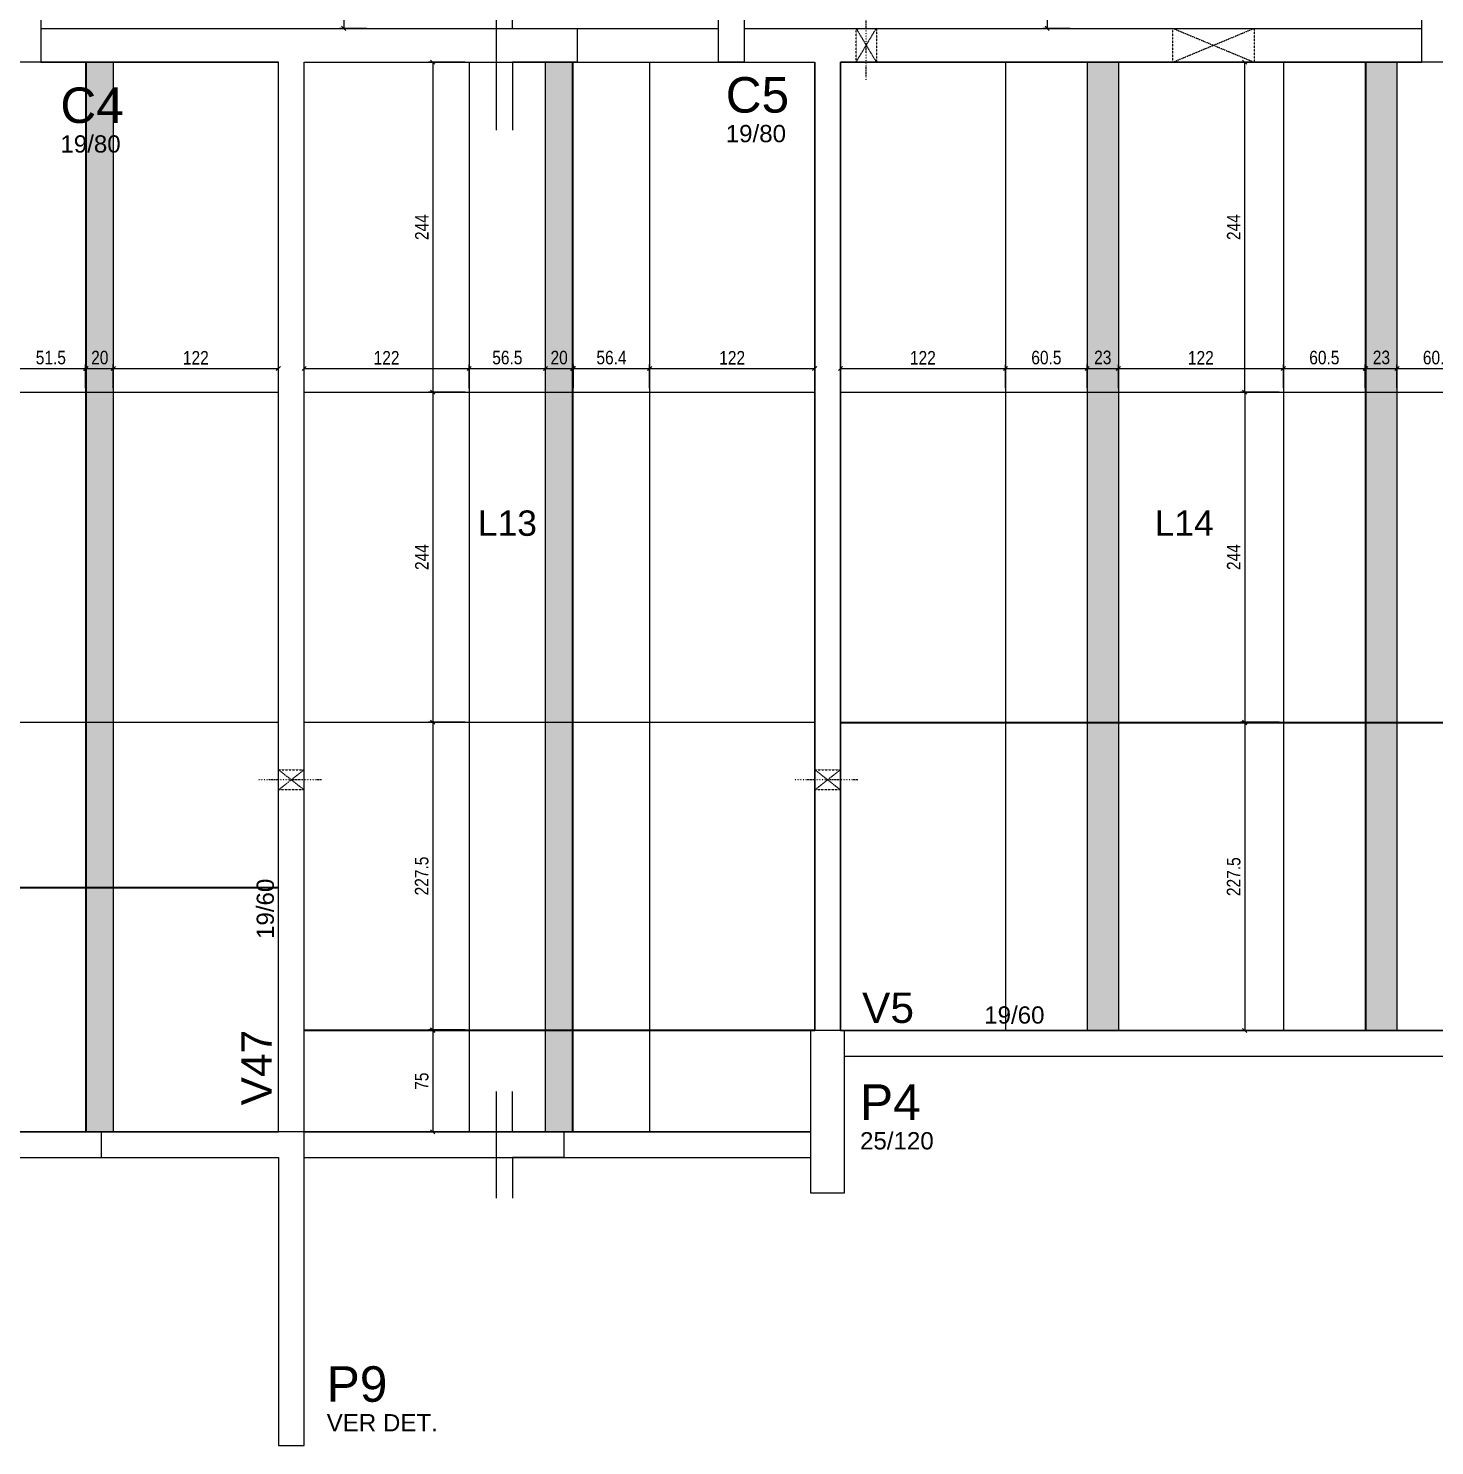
# Model space of a CAD drawing. Extents: x -9556 to -2786, y 930 to 5130.
# Drawn here: x -6951 to -5911, y 3022 to 4070 of the extents above; entities that cross this region are included whole.
import ezdxf

# ---------------------------------------------------------------- set-up
doc = ezdxf.new("R2010")
doc.units = 0
doc.linetypes.add('ESTILO_TQS_0004', pattern=[2, 0.5, -0.4, 0.1, -0.4, 0.1, -0.5])
doc.linetypes.add('HIDDEN2', pattern=[0.1875, 0.125, -0.0625])
for name, color, linetype in [('1', 3, 'Continuous'), ('200', 1, 'HIDDEN2'), ('205', 1, 'ESTILO_TQS_0004'), ('210', 3, 'HIDDEN2'), ('212', 3, 'Continuous'), ('213', 3, 'Continuous'), ('220', 5, 'Continuous'), ('222', 6, 'Continuous'), ('226', 4, 'Continuous'), ('233', 6, 'Continuous'), ('COTA', 2, 'Continuous'), ('Hachura', 7, 'Continuous'), ('Painéis', 200, 'Continuous')]:
    doc.layers.add(name, color=color, linetype=linetype)
doc.styles.add('COTA TECNICA-50', font='techl___.ttf', dxfattribs={"height": 10})
doc.styles.get("Standard").update_dxf_attribs({"font": 'arial.ttf'})
doc.dimstyles.new('COTA PAINEL-50', dxfattribs={"dimtxt": 10, "dimasz": 3, "dimexe": 3, "dimexo": 3, "dimgap": 3, "dimtad": 1, "dimdec": 1, "dimzin": 9, "dimdsep": 46, "dimtxsty": 'COTA TECNICA-50', "dimblk1": 'OBLIQUE', "dimblk2": 'OBLIQUE', "dimsah": 1, "dimcen": 0.9, "dimclrd": 4, "dimclre": 4, "dimclrt": 240, "dimadec": 1, "dimazin": 3, "dimtfac": 1, "dimtdec": 1, "dimtmove": 0, "dimatfit": 3, "dimfxl": 0, "dimtolj": 1, "dimtzin": 12, "dimarcsym": 0})

# ---------------------------------------------------------------- blocks, each defined once
blk = doc.blocks.new('_Oblique')
at = {"color": 0, "linetype": 'ByBlock', "lineweight": -2}
blk.add_line((-0.5, -0.5), (0.5, 0.5), dxfattribs=at)
blk = doc.blocks.new('*D37')
at = {"layer": 'COTA', "color": 4, "lineweight": -2}
for p, q in [((-6700.5, 4192.4), (-6720.5, 4192.4)), ((-6717.5, 4192.4), (-6717.5, 4070.4)), ((-6700.5, 4070.4), (-6720.5, 4070.4))]:
    blk.add_line(p, q, dxfattribs=at)
at = {"layer": 'Defpoints', "color": 0}
for p in [(-6697.5, 4192.4), (-6717.5, 4070.4), (-6697.5, 4070.4)]:
    blk.add_point(p, dxfattribs=at)
at = {"layer": 'COTA', "color": 4, "lineweight": -2, "xscale": 3, "yscale": 3, "zscale": 3}
for p, rotation in [((-6717.5, 4192.4), 90), ((-6717.5, 4070.4), 270)]:
    blk.add_blockref('_Oblique', p, dxfattribs=dict(at, rotation=rotation))
at = {"layer": 'COTA', "color": 240, "insert": (-6725.5, 4131.4), "char_height": 10, "attachment_point": 5, "rotation": 90, "style": 'COTA TECNICA-50'}
blk.add_mtext('\\A1;122', dxfattribs=at)
blk = doc.blocks.new('*D45')
at = {"layer": 'COTA', "color": 4, "lineweight": -2}
for p, q in [((-6180.5, 4192.4), (-6200.5, 4192.4)), ((-6197.5, 4192.4), (-6197.5, 4070.4)), ((-6180.5, 4070.4), (-6200.5, 4070.4))]:
    blk.add_line(p, q, dxfattribs=at)
at = {"layer": 'Defpoints', "color": 0}
for p in [(-6177.5, 4192.4), (-6197.5, 4070.4), (-6177.5, 4070.4)]:
    blk.add_point(p, dxfattribs=at)
at = {"layer": 'COTA', "color": 4, "lineweight": -2, "xscale": 3, "yscale": 3, "zscale": 3}
for p, rotation in [((-6197.5, 4192.4), 90), ((-6197.5, 4070.4), 270)]:
    blk.add_blockref('_Oblique', p, dxfattribs=dict(at, rotation=rotation))
at = {"layer": 'COTA', "color": 240, "insert": (-6205.5, 4131.4), "char_height": 10, "attachment_point": 5, "rotation": 90, "style": 'COTA TECNICA-50'}
blk.add_mtext('\\A1;122', dxfattribs=at)
blk = doc.blocks.new('*D101')
at = {"layer": 'COTA', "color": 4, "lineweight": -2}
for p, q in [((-6959.8, 3804.4), (-6959.8, 3821.8)), ((-6959.8, 3818.8), (-6908.3, 3818.8)), ((-6908.3, 3804.4), (-6908.3, 3821.8))]:
    blk.add_line(p, q, dxfattribs=at)
at = {"layer": 'Defpoints', "color": 0}
for p in [(-6908.3, 3818.8), (-6959.8, 3801.4), (-6908.3, 3801.4)]:
    blk.add_point(p, dxfattribs=at)
at = {"layer": 'COTA', "color": 4, "lineweight": -2, "xscale": 3, "yscale": 3, "zscale": 3, "rotation": 180}
blk.add_blockref('_Oblique', (-6959.8, 3818.8), dxfattribs=at)
at = {"layer": 'COTA', "color": 4, "lineweight": -2, "xscale": 3, "yscale": 3, "zscale": 3}
blk.add_blockref('_Oblique', (-6908.3, 3818.8), dxfattribs=at)
at = {"layer": 'COTA', "color": 240, "insert": (-6934, 3826.9), "char_height": 10, "attachment_point": 5, "style": 'COTA TECNICA-50'}
blk.add_mtext('\\A1;51.5', dxfattribs=at)
blk = doc.blocks.new('*D102')
at = {"layer": 'COTA', "color": 4, "lineweight": -2}
for p, q in [((-6907.8, 3804.4), (-6907.8, 3821.8)), ((-6907.8, 3818.8), (-6887.8, 3818.8)), ((-6887.8, 3804.4), (-6887.8, 3821.8))]:
    blk.add_line(p, q, dxfattribs=at)
at = {"layer": 'Defpoints', "color": 0}
for p in [(-6887.8, 3818.8), (-6907.8, 3801.4), (-6887.8, 3801.4)]:
    blk.add_point(p, dxfattribs=at)
at = {"layer": 'COTA', "color": 4, "lineweight": -2, "xscale": 3, "yscale": 3, "zscale": 3, "rotation": 180}
blk.add_blockref('_Oblique', (-6907.8, 3818.8), dxfattribs=at)
at = {"layer": 'COTA', "color": 4, "lineweight": -2, "xscale": 3, "yscale": 3, "zscale": 3}
blk.add_blockref('_Oblique', (-6887.8, 3818.8), dxfattribs=at)
at = {"layer": 'COTA', "color": 240, "insert": (-6897.8, 3826.9), "char_height": 10, "attachment_point": 5, "style": 'COTA TECNICA-50'}
blk.add_mtext('\\A1;20', dxfattribs=at)
blk = doc.blocks.new('*D103')
at = {"layer": 'COTA', "color": 4, "lineweight": -2}
for p, q in [((-6887.8, 3804.4), (-6887.8, 3821.8)), ((-6887.8, 3818.8), (-6765.8, 3818.8)), ((-6765.8, 3804.4), (-6765.8, 3821.8))]:
    blk.add_line(p, q, dxfattribs=at)
at = {"layer": 'Defpoints', "color": 0}
for p in [(-6765.8, 3818.8), (-6887.8, 3801.4), (-6765.8, 3801.4)]:
    blk.add_point(p, dxfattribs=at)
at = {"layer": 'COTA', "color": 4, "lineweight": -2, "xscale": 3, "yscale": 3, "zscale": 3, "rotation": 180}
blk.add_blockref('_Oblique', (-6887.8, 3818.8), dxfattribs=at)
at = {"layer": 'COTA', "color": 4, "lineweight": -2, "xscale": 3, "yscale": 3, "zscale": 3}
blk.add_blockref('_Oblique', (-6765.8, 3818.8), dxfattribs=at)
at = {"layer": 'COTA', "color": 240, "insert": (-6826.8, 3826.8), "char_height": 10, "attachment_point": 5, "style": 'COTA TECNICA-50'}
blk.add_mtext('\\A1;122', dxfattribs=at)
blk = doc.blocks.new('*D108')
at = {"layer": 'COTA', "color": 4, "lineweight": -2}
for p, q in [((-6746.8, 3804.4), (-6746.8, 3821.8)), ((-6746.8, 3818.8), (-6624.8, 3818.8)), ((-6624.8, 3804.4), (-6624.8, 3821.8))]:
    blk.add_line(p, q, dxfattribs=at)
at = {"layer": 'Defpoints', "color": 0}
for p in [(-6624.8, 3818.8), (-6746.8, 3801.4), (-6624.8, 3801.4)]:
    blk.add_point(p, dxfattribs=at)
at = {"layer": 'COTA', "color": 4, "lineweight": -2, "xscale": 3, "yscale": 3, "zscale": 3, "rotation": 180}
blk.add_blockref('_Oblique', (-6746.8, 3818.8), dxfattribs=at)
at = {"layer": 'COTA', "color": 4, "lineweight": -2, "xscale": 3, "yscale": 3, "zscale": 3}
blk.add_blockref('_Oblique', (-6624.8, 3818.8), dxfattribs=at)
at = {"layer": 'COTA', "color": 240, "insert": (-6685.8, 3826.8), "char_height": 10, "attachment_point": 5, "style": 'COTA TECNICA-50'}
blk.add_mtext('\\A1;122', dxfattribs=at)
blk = doc.blocks.new('*D109')
at = {"layer": 'COTA', "color": 4, "lineweight": -2}
for p, q in [((-6624.8, 3804.4), (-6624.8, 3821.8)), ((-6624.8, 3818.8), (-6568.2, 3818.8)), ((-6568.2, 3804.4), (-6568.2, 3821.8))]:
    blk.add_line(p, q, dxfattribs=at)
at = {"layer": 'Defpoints', "color": 0}
for p in [(-6568.2, 3818.8), (-6624.8, 3801.4), (-6568.2, 3801.4)]:
    blk.add_point(p, dxfattribs=at)
at = {"layer": 'COTA', "color": 4, "lineweight": -2, "xscale": 3, "yscale": 3, "zscale": 3, "rotation": 180}
blk.add_blockref('_Oblique', (-6624.8, 3818.8), dxfattribs=at)
at = {"layer": 'COTA', "color": 4, "lineweight": -2, "xscale": 3, "yscale": 3, "zscale": 3}
blk.add_blockref('_Oblique', (-6568.2, 3818.8), dxfattribs=at)
at = {"layer": 'COTA', "color": 240, "insert": (-6596.5, 3826.9), "char_height": 10, "attachment_point": 5, "style": 'COTA TECNICA-50'}
blk.add_mtext('\\A1;56.5', dxfattribs=at)
blk = doc.blocks.new('*D110')
at = {"layer": 'COTA', "color": 4, "lineweight": -2}
for p, q in [((-6568.2, 3804.4), (-6568.2, 3821.8)), ((-6568.2, 3818.8), (-6548.2, 3818.8)), ((-6548.2, 3804.4), (-6548.2, 3821.8))]:
    blk.add_line(p, q, dxfattribs=at)
at = {"layer": 'Defpoints', "color": 0}
for p in [(-6548.2, 3818.8), (-6568.2, 3801.4), (-6548.2, 3801.4)]:
    blk.add_point(p, dxfattribs=at)
at = {"layer": 'COTA', "color": 4, "lineweight": -2, "xscale": 3, "yscale": 3, "zscale": 3, "rotation": 180}
blk.add_blockref('_Oblique', (-6568.2, 3818.8), dxfattribs=at)
at = {"layer": 'COTA', "color": 4, "lineweight": -2, "xscale": 3, "yscale": 3, "zscale": 3}
blk.add_blockref('_Oblique', (-6548.2, 3818.8), dxfattribs=at)
at = {"layer": 'COTA', "color": 240, "insert": (-6558.2, 3826.9), "char_height": 10, "attachment_point": 5, "style": 'COTA TECNICA-50'}
blk.add_mtext('\\A1;20', dxfattribs=at)
blk = doc.blocks.new('*D111')
at = {"layer": 'COTA', "color": 4, "lineweight": -2}
for p, q in [((-6547.7, 3804.4), (-6547.7, 3821.8)), ((-6547.7, 3818.8), (-6491.3, 3818.8)), ((-6491.3, 3804.4), (-6491.3, 3821.8))]:
    blk.add_line(p, q, dxfattribs=at)
at = {"layer": 'Defpoints', "color": 0}
for p in [(-6491.3, 3818.8), (-6547.7, 3801.4), (-6491.3, 3801.4)]:
    blk.add_point(p, dxfattribs=at)
at = {"layer": 'COTA', "color": 4, "lineweight": -2, "xscale": 3, "yscale": 3, "zscale": 3, "rotation": 180}
blk.add_blockref('_Oblique', (-6547.7, 3818.8), dxfattribs=at)
at = {"layer": 'COTA', "color": 4, "lineweight": -2, "xscale": 3, "yscale": 3, "zscale": 3}
blk.add_blockref('_Oblique', (-6491.3, 3818.8), dxfattribs=at)
at = {"layer": 'COTA', "color": 240, "insert": (-6519.5, 3826.9), "char_height": 10, "attachment_point": 5, "style": 'COTA TECNICA-50'}
blk.add_mtext('\\A1;56.4', dxfattribs=at)
blk = doc.blocks.new('*D112')
at = {"layer": 'COTA', "color": 4, "lineweight": -2}
for p, q in [((-6491.3, 3804.4), (-6491.3, 3821.8)), ((-6491.3, 3818.8), (-6369.3, 3818.8)), ((-6369.3, 3804.4), (-6369.3, 3821.8))]:
    blk.add_line(p, q, dxfattribs=at)
at = {"layer": 'Defpoints', "color": 0}
for p in [(-6369.3, 3818.8), (-6491.3, 3801.4), (-6369.3, 3801.4)]:
    blk.add_point(p, dxfattribs=at)
at = {"layer": 'COTA', "color": 4, "lineweight": -2, "xscale": 3, "yscale": 3, "zscale": 3, "rotation": 180}
blk.add_blockref('_Oblique', (-6491.3, 3818.8), dxfattribs=at)
at = {"layer": 'COTA', "color": 4, "lineweight": -2, "xscale": 3, "yscale": 3, "zscale": 3}
blk.add_blockref('_Oblique', (-6369.3, 3818.8), dxfattribs=at)
at = {"layer": 'COTA', "color": 240, "insert": (-6430.3, 3826.8), "char_height": 10, "attachment_point": 5, "style": 'COTA TECNICA-50'}
blk.add_mtext('\\A1;122', dxfattribs=at)
blk = doc.blocks.new('*D113')
at = {"layer": 'COTA', "color": 4, "lineweight": -2}
for p, q in [((-6627.8, 4045.4), (-6654.7, 4045.4)), ((-6651.7, 4045.4), (-6651.7, 3801.4)), ((-6627.8, 3801.4), (-6654.7, 3801.4))]:
    blk.add_line(p, q, dxfattribs=at)
at = {"layer": 'Defpoints', "color": 0}
for p in [(-6624.8, 4045.4), (-6651.7, 3801.4), (-6624.8, 3801.4)]:
    blk.add_point(p, dxfattribs=at)
at = {"layer": 'COTA', "color": 4, "lineweight": -2, "xscale": 3, "yscale": 3, "zscale": 3}
for p, rotation in [((-6651.7, 4045.4), 90), ((-6651.7, 3801.4), 270)]:
    blk.add_blockref('_Oblique', p, dxfattribs=dict(at, rotation=rotation))
at = {"layer": 'COTA', "color": 240, "insert": (-6659.7, 3923.4), "char_height": 10, "attachment_point": 5, "rotation": 90, "style": 'COTA TECNICA-50'}
blk.add_mtext('\\A1;244', dxfattribs=at)
blk = doc.blocks.new('*D114')
at = {"layer": 'COTA', "color": 4, "lineweight": -2}
for p, q in [((-6627.8, 3801.4), (-6654.7, 3801.4)), ((-6651.7, 3801.4), (-6651.7, 3557.4)), ((-6627.8, 3557.4), (-6654.7, 3557.4))]:
    blk.add_line(p, q, dxfattribs=at)
at = {"layer": 'Defpoints', "color": 0}
for p in [(-6624.8, 3801.4), (-6651.7, 3557.4), (-6624.8, 3557.4)]:
    blk.add_point(p, dxfattribs=at)
at = {"layer": 'COTA', "color": 4, "lineweight": -2, "xscale": 3, "yscale": 3, "zscale": 3}
for p, rotation in [((-6651.7, 3801.4), 90), ((-6651.7, 3557.4), 270)]:
    blk.add_blockref('_Oblique', p, dxfattribs=dict(at, rotation=rotation))
at = {"layer": 'COTA', "color": 240, "insert": (-6659.7, 3679.4), "char_height": 10, "attachment_point": 5, "rotation": 90, "style": 'COTA TECNICA-50'}
blk.add_mtext('\\A1;244', dxfattribs=at)
blk = doc.blocks.new('*D115')
at = {"layer": 'COTA', "color": 4, "lineweight": -2}
for p, q in [((-6627.8, 3557.4), (-6654.7, 3557.4)), ((-6651.7, 3557.4), (-6651.7, 3329.9)), ((-6627.8, 3329.9), (-6654.7, 3329.9))]:
    blk.add_line(p, q, dxfattribs=at)
at = {"layer": 'Defpoints', "color": 0}
for p in [(-6624.8, 3557.4), (-6651.7, 3329.9), (-6624.8, 3329.9)]:
    blk.add_point(p, dxfattribs=at)
at = {"layer": 'COTA', "color": 4, "lineweight": -2, "xscale": 3, "yscale": 3, "zscale": 3}
for p, rotation in [((-6651.7, 3557.4), 90), ((-6651.7, 3329.9), 270)]:
    blk.add_blockref('_Oblique', p, dxfattribs=dict(at, rotation=rotation))
at = {"layer": 'COTA', "color": 240, "insert": (-6659.8, 3443.6), "char_height": 10, "attachment_point": 5, "rotation": 90, "style": 'COTA TECNICA-50'}
blk.add_mtext('\\A1;227.5', dxfattribs=at)
blk = doc.blocks.new('*D116')
at = {"layer": 'COTA', "color": 4, "lineweight": -2}
for p, q in [((-6627.8, 3329.4), (-6654.7, 3329.4)), ((-6651.7, 3329.4), (-6651.7, 3254.4)), ((-6627.8, 3254.4), (-6654.7, 3254.4))]:
    blk.add_line(p, q, dxfattribs=at)
at = {"layer": 'Defpoints', "color": 0}
for p in [(-6624.8, 3329.4), (-6651.7, 3254.4), (-6624.8, 3254.4)]:
    blk.add_point(p, dxfattribs=at)
at = {"layer": 'COTA', "color": 4, "lineweight": -2, "xscale": 3, "yscale": 3, "zscale": 3}
for p, rotation in [((-6651.7, 3329.4), 90), ((-6651.7, 3254.4), 270)]:
    blk.add_blockref('_Oblique', p, dxfattribs=dict(at, rotation=rotation))
at = {"layer": 'COTA', "color": 240, "insert": (-6659.8, 3291.9), "char_height": 10, "attachment_point": 5, "rotation": 90, "style": 'COTA TECNICA-50'}
blk.add_mtext('\\A1;75', dxfattribs=at)
blk = doc.blocks.new('*D117')
at = {"layer": 'COTA', "color": 4, "lineweight": -2}
for p, q in [((-6350.3, 3804.4), (-6350.3, 3821.8)), ((-6350.3, 3818.8), (-6228.3, 3818.8)), ((-6228.3, 3804.4), (-6228.3, 3821.8))]:
    blk.add_line(p, q, dxfattribs=at)
at = {"layer": 'Defpoints', "color": 0}
for p in [(-6228.3, 3818.8), (-6350.3, 3801.4), (-6228.3, 3801.4)]:
    blk.add_point(p, dxfattribs=at)
at = {"layer": 'COTA', "color": 4, "lineweight": -2, "xscale": 3, "yscale": 3, "zscale": 3, "rotation": 180}
blk.add_blockref('_Oblique', (-6350.3, 3818.8), dxfattribs=at)
at = {"layer": 'COTA', "color": 4, "lineweight": -2, "xscale": 3, "yscale": 3, "zscale": 3}
blk.add_blockref('_Oblique', (-6228.3, 3818.8), dxfattribs=at)
at = {"layer": 'COTA', "color": 240, "insert": (-6289.3, 3826.8), "char_height": 10, "attachment_point": 5, "style": 'COTA TECNICA-50'}
blk.add_mtext('\\A1;122', dxfattribs=at)
blk = doc.blocks.new('*D118')
at = {"layer": 'COTA', "color": 4, "lineweight": -2}
for p, q in [((-6228.3, 3804.4), (-6228.3, 3821.8)), ((-6228.3, 3818.8), (-6167.8, 3818.8)), ((-6167.8, 3804.4), (-6167.8, 3821.8))]:
    blk.add_line(p, q, dxfattribs=at)
at = {"layer": 'Defpoints', "color": 0}
for p in [(-6167.8, 3818.8), (-6228.3, 3801.4), (-6167.8, 3801.4)]:
    blk.add_point(p, dxfattribs=at)
at = {"layer": 'COTA', "color": 4, "lineweight": -2, "xscale": 3, "yscale": 3, "zscale": 3, "rotation": 180}
blk.add_blockref('_Oblique', (-6228.3, 3818.8), dxfattribs=at)
at = {"layer": 'COTA', "color": 4, "lineweight": -2, "xscale": 3, "yscale": 3, "zscale": 3}
blk.add_blockref('_Oblique', (-6167.8, 3818.8), dxfattribs=at)
at = {"layer": 'COTA', "color": 240, "insert": (-6198, 3826.9), "char_height": 10, "attachment_point": 5, "style": 'COTA TECNICA-50'}
blk.add_mtext('\\A1;60.5', dxfattribs=at)
blk = doc.blocks.new('*D119')
at = {"layer": 'COTA', "color": 4, "lineweight": -2}
for p, q in [((-6167.8, 3804.4), (-6167.8, 3821.8)), ((-6167.8, 3818.8), (-6144.8, 3818.8)), ((-6144.8, 3804.4), (-6144.8, 3821.8))]:
    blk.add_line(p, q, dxfattribs=at)
at = {"layer": 'Defpoints', "color": 0}
for p in [(-6144.8, 3818.8), (-6167.8, 3801.4), (-6144.8, 3801.4)]:
    blk.add_point(p, dxfattribs=at)
at = {"layer": 'COTA', "color": 4, "lineweight": -2, "xscale": 3, "yscale": 3, "zscale": 3, "rotation": 180}
blk.add_blockref('_Oblique', (-6167.8, 3818.8), dxfattribs=at)
at = {"layer": 'COTA', "color": 4, "lineweight": -2, "xscale": 3, "yscale": 3, "zscale": 3}
blk.add_blockref('_Oblique', (-6144.8, 3818.8), dxfattribs=at)
at = {"layer": 'COTA', "color": 240, "insert": (-6156.3, 3827), "char_height": 10, "attachment_point": 5, "style": 'COTA TECNICA-50'}
blk.add_mtext('\\A1;23', dxfattribs=at)
blk = doc.blocks.new('*D120')
at = {"layer": 'COTA', "color": 4, "lineweight": -2}
for p, q in [((-6144.8, 3804.4), (-6144.8, 3821.8)), ((-6144.8, 3818.8), (-6022.8, 3818.8)), ((-6022.8, 3804.4), (-6022.8, 3821.8))]:
    blk.add_line(p, q, dxfattribs=at)
at = {"layer": 'Defpoints', "color": 0}
for p in [(-6022.8, 3818.8), (-6144.8, 3801.4), (-6022.8, 3801.4)]:
    blk.add_point(p, dxfattribs=at)
at = {"layer": 'COTA', "color": 4, "lineweight": -2, "xscale": 3, "yscale": 3, "zscale": 3, "rotation": 180}
blk.add_blockref('_Oblique', (-6144.8, 3818.8), dxfattribs=at)
at = {"layer": 'COTA', "color": 4, "lineweight": -2, "xscale": 3, "yscale": 3, "zscale": 3}
blk.add_blockref('_Oblique', (-6022.8, 3818.8), dxfattribs=at)
at = {"layer": 'COTA', "color": 240, "insert": (-6083.8, 3826.8), "char_height": 10, "attachment_point": 5, "style": 'COTA TECNICA-50'}
blk.add_mtext('\\A1;122', dxfattribs=at)
blk = doc.blocks.new('*D121')
at = {"layer": 'COTA', "color": 4, "lineweight": -2}
for p, q in [((-6022.8, 3804.4), (-6022.8, 3821.8)), ((-6022.8, 3818.8), (-5962.3, 3818.8)), ((-5962.3, 3804.4), (-5962.3, 3821.8))]:
    blk.add_line(p, q, dxfattribs=at)
at = {"layer": 'Defpoints', "color": 0}
for p in [(-5962.3, 3818.8), (-6022.8, 3801.4), (-5962.3, 3801.4)]:
    blk.add_point(p, dxfattribs=at)
at = {"layer": 'COTA', "color": 4, "lineweight": -2, "xscale": 3, "yscale": 3, "zscale": 3, "rotation": 180}
blk.add_blockref('_Oblique', (-6022.8, 3818.8), dxfattribs=at)
at = {"layer": 'COTA', "color": 4, "lineweight": -2, "xscale": 3, "yscale": 3, "zscale": 3}
blk.add_blockref('_Oblique', (-5962.3, 3818.8), dxfattribs=at)
at = {"layer": 'COTA', "color": 240, "insert": (-5992.5, 3826.9), "char_height": 10, "attachment_point": 5, "style": 'COTA TECNICA-50'}
blk.add_mtext('\\A1;60.5', dxfattribs=at)
blk = doc.blocks.new('*D122')
at = {"layer": 'COTA', "color": 4, "lineweight": -2}
for p, q in [((-5961.8, 3804.4), (-5961.8, 3821.8)), ((-5961.8, 3818.8), (-5938.8, 3818.8)), ((-5938.8, 3804.4), (-5938.8, 3821.8))]:
    blk.add_line(p, q, dxfattribs=at)
at = {"layer": 'Defpoints', "color": 0}
for p in [(-5938.8, 3818.8), (-5961.8, 3801.4), (-5938.8, 3801.4)]:
    blk.add_point(p, dxfattribs=at)
at = {"layer": 'COTA', "color": 4, "lineweight": -2, "xscale": 3, "yscale": 3, "zscale": 3, "rotation": 180}
blk.add_blockref('_Oblique', (-5961.8, 3818.8), dxfattribs=at)
at = {"layer": 'COTA', "color": 4, "lineweight": -2, "xscale": 3, "yscale": 3, "zscale": 3}
blk.add_blockref('_Oblique', (-5938.8, 3818.8), dxfattribs=at)
at = {"layer": 'COTA', "color": 240, "insert": (-5950.3, 3827), "char_height": 10, "attachment_point": 5, "style": 'COTA TECNICA-50'}
blk.add_mtext('\\A1;23', dxfattribs=at)
blk = doc.blocks.new('*D123')
at = {"layer": 'COTA', "color": 4, "lineweight": -2}
for p, q in [((-5938.8, 3804.4), (-5938.8, 3821.8)), ((-5938.8, 3818.8), (-5878.3, 3818.8)), ((-5878.3, 3804.4), (-5878.3, 3821.8))]:
    blk.add_line(p, q, dxfattribs=at)
at = {"layer": 'Defpoints', "color": 0}
for p in [(-5878.3, 3818.8), (-5938.8, 3801.4), (-5878.3, 3801.4)]:
    blk.add_point(p, dxfattribs=at)
at = {"layer": 'COTA', "color": 4, "lineweight": -2, "xscale": 3, "yscale": 3, "zscale": 3, "rotation": 180}
blk.add_blockref('_Oblique', (-5938.8, 3818.8), dxfattribs=at)
at = {"layer": 'COTA', "color": 4, "lineweight": -2, "xscale": 3, "yscale": 3, "zscale": 3}
blk.add_blockref('_Oblique', (-5878.3, 3818.8), dxfattribs=at)
at = {"layer": 'COTA', "color": 240, "insert": (-5908.5, 3826.9), "char_height": 10, "attachment_point": 5, "style": 'COTA TECNICA-50'}
blk.add_mtext('\\A1;60.5', dxfattribs=at)
blk = doc.blocks.new('*D125')
at = {"layer": 'COTA', "color": 4, "lineweight": -2}
for p, q in [((-6025.8, 4045.4), (-6054.4, 4045.4)), ((-6051.4, 3801.4), (-6051.4, 4045.4)), ((-6025.8, 3801.4), (-6054.4, 3801.4))]:
    blk.add_line(p, q, dxfattribs=at)
at = {"layer": 'Defpoints', "color": 0}
for p in [(-6051.4, 4045.4), (-6022.8, 4045.4), (-6022.8, 3801.4)]:
    blk.add_point(p, dxfattribs=at)
at = {"layer": 'COTA', "color": 4, "lineweight": -2, "xscale": 3, "yscale": 3, "zscale": 3}
for p, rotation in [((-6051.4, 4045.4), 90), ((-6051.4, 3801.4), 270)]:
    blk.add_blockref('_Oblique', p, dxfattribs=dict(at, rotation=rotation))
at = {"layer": 'COTA', "color": 240, "insert": (-6059.5, 3923.4), "char_height": 10, "attachment_point": 5, "rotation": 90, "style": 'COTA TECNICA-50'}
blk.add_mtext('\\A1;244', dxfattribs=at)
blk = doc.blocks.new('*D126')
at = {"layer": 'COTA', "color": 4, "lineweight": -2}
for p, q in [((-6025.8, 3801.4), (-6054.4, 3801.4)), ((-6051.4, 3801.4), (-6051.4, 3557.4)), ((-6025.8, 3557.4), (-6054.4, 3557.4))]:
    blk.add_line(p, q, dxfattribs=at)
at = {"layer": 'Defpoints', "color": 0}
for p in [(-6022.8, 3801.4), (-6051.4, 3557.4), (-6022.8, 3557.4)]:
    blk.add_point(p, dxfattribs=at)
at = {"layer": 'COTA', "color": 4, "lineweight": -2, "xscale": 3, "yscale": 3, "zscale": 3}
for p, rotation in [((-6051.4, 3801.4), 90), ((-6051.4, 3557.4), 270)]:
    blk.add_blockref('_Oblique', p, dxfattribs=dict(at, rotation=rotation))
at = {"layer": 'COTA', "color": 240, "insert": (-6059.5, 3679.4), "char_height": 10, "attachment_point": 5, "rotation": 90, "style": 'COTA TECNICA-50'}
blk.add_mtext('\\A1;244', dxfattribs=at)
blk = doc.blocks.new('*D127')
at = {"layer": 'COTA', "color": 4, "lineweight": -2}
for p, q in [((-6025.8, 3556.9), (-6054.4, 3556.9)), ((-6051.4, 3556.9), (-6051.4, 3329.4)), ((-6025.8, 3329.4), (-6054.4, 3329.4))]:
    blk.add_line(p, q, dxfattribs=at)
at = {"layer": 'Defpoints', "color": 0}
for p in [(-6022.8, 3556.9), (-6051.4, 3329.4), (-6022.8, 3329.4)]:
    blk.add_point(p, dxfattribs=at)
at = {"layer": 'COTA', "color": 4, "lineweight": -2, "xscale": 3, "yscale": 3, "zscale": 3}
for p, rotation in [((-6051.4, 3556.9), 90), ((-6051.4, 3329.4), 270)]:
    blk.add_blockref('_Oblique', p, dxfattribs=dict(at, rotation=rotation))
at = {"layer": 'COTA', "color": 240, "insert": (-6059.5, 3443.1), "char_height": 10, "attachment_point": 5, "rotation": 90, "style": 'COTA TECNICA-50'}
blk.add_mtext('\\A1;227.5', dxfattribs=at)

msp = doc.modelspace()

# ---------------------------------------------------------------- hatches: boundary and pattern name
at = {"layer": 'Hachura'}
h = msp.add_hatch(color=252, dxfattribs=at)
h.dxf.hatch_style = 1
h.paths.add_polyline_path([(-6887.8, 3434.9), (-6907.8, 3434.9), (-6907.8, 3254.39), (-6887.8, 3254.39)])
h.paths.add_polyline_path([(-6887.8, 4045.4), (-6907.8, 4045.4), (-6907.8, 3435.4), (-6887.8, 3435.4)])
h.paths.add_polyline_path([(-7081.8, 3434.9), (-7101.8, 3434.9), (-7101.8, 3254.39), (-7081.8, 3254.39)])
h.paths.add_polyline_path([(-7081.8, 4045.4), (-7101.8, 4045.4), (-7101.8, 3435.4), (-7081.8, 3435.4)])
h = msp.add_hatch(color=252, dxfattribs=at)
h.dxf.hatch_style = 1
h.paths.add_polyline_path([(-6548.25, 3329.4), (-6568.25, 3329.4), (-6568.25, 3254.39), (-6548.25, 3254.39)])
h.paths.add_polyline_path([(-6548.25, 3557.4), (-6568.25, 3557.4), (-6568.25, 3329.9), (-6548.25, 3329.9)])
h.paths.add_polyline_path([(-6548.25, 4045.4), (-6568.25, 4045.4), (-6568.25, 3557.4), (-6548.25, 3557.4)])
h = msp.add_hatch(color=252, dxfattribs=at)
h.dxf.hatch_style = 1
h.paths.add_polyline_path([(-5938.8, 3556.9), (-5961.8, 3556.9), (-5961.8, 3329.4), (-5938.8, 3329.4)])
h.paths.add_polyline_path([(-6144.8, 3556.9), (-6167.8, 3556.9), (-6167.8, 3329.4), (-6144.8, 3329.4)])
h.paths.add_polyline_path([(-6144.8, 3801.4), (-6167.8, 3801.4), (-6167.8, 3557.4), (-6144.8, 3557.4)])
h.paths.add_polyline_path([(-5938.8, 3801.4), (-5961.8, 3801.4), (-5961.8, 3557.4), (-5938.8, 3557.4)])
h.paths.add_polyline_path([(-5938.8, 4045.4), (-5961.8, 4045.4), (-5961.8, 3801.4), (-5938.8, 3801.4)])
h.paths.add_polyline_path([(-6144.8, 4045.4), (-6167.8, 4045.4), (-6167.8, 3801.4), (-6144.8, 3801.4)])

# ---------------------------------------------------------------- linework, layer by layer
at = {"layer": '1'}
for p, q in [((-6941.45, 4070.4), (-6440.45, 4070.4)), ((-6421.45, 4070.4), (-5920.45, 4070.4)), ((-6941.45, 4045.4), (-6765.8, 4045.4)), ((-6765.8, 3254.39), (-6765.8, 4045.4)), ((-6746.8, 3254.39), (-6746.8, 4045.4)), ((-6746.8, 4045.4), (-6440.45, 4045.4)), ((-6421.45, 4045.4), (-6369.3, 4045.4)), ((-6369.3, 3329.4), (-6369.3, 4045.4)), ((-6350.3, 3329.4), (-6350.3, 4045.4)), ((-6350.3, 4045.4), (-5920.45, 4045.4)), ((-6746.8, 3254.39), (-6372.3, 3254.39)), ((-6746.8, 3235.39), (-6372.3, 3235.39))]:
    msp.add_line(p, q, dxfattribs=at)
for points in [[(-5759.3, 3329.4), (-6347.3, 3329.4)], [(-6347.3, 3310.4), (-5759.3, 3310.4)], [(-6896.8, 3254.39), (-6992.8, 3254.39)], [(-6983.3, 3235.39), (-6896.8, 3235.39)]]:
    msp.add_lwpolyline(points, dxfattribs=at)
at = {"layer": '200'}
for p, q in [((-6338.7, 4045.4), (-6323.7, 4070.4)), ((-6338.7, 4070.4), (-6323.7, 4045.4)), ((-6104.45, 4045.4), (-6044.45, 4070.4)), ((-6104.45, 4070.4), (-6044.45, 4045.4)), ((-6746.8, 3507.24), (-6765.8, 3522.24)), ((-6765.8, 3507.24), (-6746.8, 3522.24)), ((-6350.3, 3507.24), (-6369.3, 3522.24)), ((-6369.3, 3507.24), (-6350.3, 3522.24))]:
    msp.add_line(p, q, dxfattribs=at)
at = {"layer": '205'}
for p, q in [((-6331.2, 4032.41), (-6331.2, 4085.4)), ((-6733.81, 3514.74), (-6780.8, 3514.74)), ((-6337.31, 3514.74), (-6384.3, 3514.74))]:
    msp.add_line(p, q, dxfattribs=at)
at = {"layer": '210'}
for p, q in [((-6338.7, 4045.4), (-6338.7, 4070.4)), ((-6323.7, 4070.4), (-6323.7, 4045.4)), ((-6104.45, 4045.4), (-6104.45, 4070.4)), ((-6044.45, 4070.4), (-6044.45, 4045.4)), ((-6765.8, 3522.24), (-6746.8, 3522.24)), ((-6369.3, 3522.24), (-6350.3, 3522.24)), ((-6746.8, 3507.24), (-6765.8, 3507.24)), ((-6350.3, 3507.24), (-6369.3, 3507.24))]:
    msp.add_line(p, q, dxfattribs=at)
at = {"layer": '220'}
for p, q in [((-6604.8, 4113.39), (-6604.8, 3995.1)), ((-6592.8, 4070.39), (-6592.8, 4113.39)), ((-6592.8, 4070.39), (-6544.8, 4070.39)), ((-6544.8, 4070.39), (-6544.8, 4045.39)), ((-6544.8, 4045.39), (-6592.8, 4045.39)), ((-6592.8, 4045.39), (-6592.8, 3995.1)), ((-6604.8, 3284.39), (-6604.8, 3205.4)), ((-6592.8, 3254.39), (-6592.8, 3284.39)), ((-6592.8, 3254.39), (-6554.8, 3254.39)), ((-6554.8, 3254.39), (-6554.8, 3235.39)), ((-6554.8, 3235.39), (-6592.8, 3235.39)), ((-6592.8, 3235.39), (-6592.8, 3205.4))]:
    msp.add_line(p, q, dxfattribs=at)
at = {"layer": '222'}
for points in [[(-6960.45, 4045.4), (-6960.45, 4125.4), (-6941.45, 4125.4), (-6941.45, 4045.4), (-6960.45, 4045.4)], [(-6440.45, 4045.4), (-6440.45, 4125.4), (-6421.45, 4125.4), (-6421.45, 4045.4), (-6440.45, 4045.4)], [(-5920.45, 4045.4), (-5920.45, 4125.4), (-5901.45, 4125.4), (-5901.45, 4045.4), (-5920.45, 4045.4)], [(-6372.3, 3209.4), (-6347.3, 3209.4), (-6347.3, 3329.4), (-6372.3, 3329.4), (-6372.3, 3209.4)], [(-6746.8, 3022.39), (-6746.8, 3254.39), (-6896.8, 3254.39), (-6896.8, 3235.39), (-6765.8, 3235.39), (-6765.8, 3022.39), (-6746.8, 3022.39), (-6746.8, 3022.39)]]:
    msp.add_lwpolyline(points, dxfattribs=at)
at = {"layer": 'Painéis'}
for p, q in [((-6908.3, 4045.4), (-6908.3, 3254.39)), ((-6907.8, 4045.4), (-6907.8, 3254.39)), ((-6887.8, 4045.4), (-6887.8, 3254.39)), ((-6624.8, 4045.4), (-6624.8, 3254.39)), ((-6568.25, 3254.39), (-6568.25, 4045.39)), ((-6548.25, 3254.39), (-6548.25, 4045.39)), ((-6547.75, 3254.39), (-6547.75, 4045.39)), ((-6491.3, 4045.4), (-6491.3, 3254.39)), ((-6228.3, 4045.4), (-6228.3, 3329.4)), ((-6167.8, 4045.4), (-6167.8, 3329.4)), ((-6144.8, 4045.4), (-6144.8, 3329.4)), ((-6022.8, 4045.4), (-6022.8, 3329.4)), ((-5962.3, 4045.4), (-5962.3, 3329.4)), ((-5961.8, 4045.4), (-5961.8, 3329.4)), ((-5938.8, 4045.4), (-5938.8, 3329.4)), ((-7223.8, 3801.4), (-6765.8, 3801.4)), ((-6746.8, 3801.4), (-6369.3, 3801.4)), ((-6350.3, 3801.4), (-5756.3, 3801.4)), ((-7223.8, 3557.4), (-6765.8, 3557.4)), ((-6746.8, 3557.4), (-6369.3, 3557.4)), ((-6350.3, 3557.4), (-5756.3, 3557.4)), ((-6350.3, 3556.9), (-5756.3, 3556.9)), ((-7223.8, 3435.4), (-6765.8, 3435.4)), ((-7223.8, 3434.9), (-6765.8, 3434.9)), ((-6746.8, 3329.9), (-6369.3, 3329.9)), ((-6746.8, 3329.4), (-6369.3, 3329.4))]:
    msp.add_line(p, q, dxfattribs=at)
for points in [[(-6421.45, 4070.4), (-5920.45, 4070.4), (-5920.45, 4480.4), (-6421.45, 4480.4)], [(-7223.8, 3254.39), (-6765.8, 3254.39), (-6765.8, 4045.4), (-7223.8, 4045.4)], [(-6350.3, 3329.4), (-5756.3, 3329.4), (-5756.3, 4045.4), (-6350.3, 4045.4)]]:
    msp.add_lwpolyline(points, close=True, dxfattribs=at)
msp.add_lwpolyline([(-6746.8, 4045.4), (-6369.3, 4045.4), (-6369.3, 3329.4), (-6372.3, 3329.4), (-6372.3, 3254.39), (-6746.8, 3254.39), (-6746.8, 4045.4)], dxfattribs=at)

# ---------------------------------------------------------------- texts
at = {"layer": '212'}
msp.add_text('19/60', height=12.75, rotation=90, dxfattribs=at).set_placement((-6769.09, 3397.05))
msp.add_text('19/60', height=12.75, dxfattribs=at).set_placement((-6243.95, 3334.47))
at = {"layer": '213'}
for s, p in [('19/80', (-6435.05, 3986.2)), ('19/80', (-6926.94, 3978.54)), ('25/120', (-6335.75, 3241.45)), ('VER DET.', (-6730.04, 3032.97))]:
    msp.add_text(s, height=12.75, dxfattribs=at).set_placement(p)
at = {"layer": '220'}
for s, p in [('C4', (-6926.94, 4000.41)), ('C5', (-6435.05, 4008.07)), ('P4', (-6335.75, 3263.31)), ('P9', (-6730.04, 3054.84))]:
    msp.add_text(s, height=26.25, dxfattribs=at).set_placement(p)
at = {"layer": '226'}
for s, p in [('L13', (-6618.32, 3695.15)), ('L14', (-6117.97, 3695.15))]:
    msp.add_text(s, height=18.75, dxfattribs=at).set_placement(p)
at = {"layer": '233'}
msp.add_text('V5', height=22.5, dxfattribs=at).set_placement((-6334.28, 3334.97))
msp.add_text('V47', height=22.5, rotation=90, dxfattribs=at).set_placement((-6770.74, 3273.97))

# ---------------------------------------------------------------- dimensions: what is measured, and where the dimension line sits
at = {"layer": 'COTA'}
for base, p1, p2, picture, middle in [((-6717.45, 4070.4), (-6697.45, 4192.4), (-6697.45, 4070.4), '*D37', (-6725.51, 4131.4)), ((-6197.45, 4070.4), (-6177.45, 4192.4), (-6177.45, 4070.4), '*D45', (-6205.51, 4131.4)), ((-6651.67, 3801.4), (-6624.8, 4045.4), (-6624.8, 3801.4), '*D113', (-6659.74, 3923.4)), ((-6051.39, 4045.4), (-6022.8, 3801.4), (-6022.8, 4045.4), '*D125', (-6059.47, 3923.4)), ((-6651.67, 3557.4), (-6624.8, 3801.4), (-6624.8, 3557.4), '*D114', (-6659.74, 3679.4)), ((-6051.39, 3557.4), (-6022.8, 3801.4), (-6022.8, 3557.4), '*D126', (-6059.47, 3679.4)), ((-6651.67, 3329.9), (-6624.8, 3557.4), (-6624.8, 3329.9), '*D115', (-6659.78, 3443.65)), ((-6051.39, 3329.4), (-6022.8, 3556.9), (-6022.8, 3329.4), '*D127', (-6059.5, 3443.15)), ((-6651.67, 3254.39), (-6624.8, 3329.4), (-6624.8, 3254.39), '*D116', (-6659.78, 3291.9))]:
    dim = msp.add_linear_dim(base=base, p1=p1, p2=p2, angle=90, dimstyle='COTA PAINEL-50', dxfattribs=at)
    dim.commit()
    dim.dimension.update_dxf_attribs({"geometry": picture, "text_midpoint": middle})
for base, p1, p2, picture, middle in [((-6908.3, 3818.76), (-6959.8, 3801.4), (-6908.3, 3801.4), '*D101', (-6934.05, 3826.87)), ((-6765.8, 3818.76), (-6887.8, 3801.4), (-6765.8, 3801.4), '*D103', (-6826.8, 3826.81)), ((-6624.8, 3818.76), (-6746.8, 3801.4), (-6624.8, 3801.4), '*D108', (-6685.8, 3826.81)), ((-6568.24793, 3818.75574), (-6624.79792, 3801.39653), (-6568.24793, 3801.39653), '*D109', (-6596.52293, 3826.86539)), ((-6491.29794, 3818.75574), (-6547.74793, 3801.39653), (-6491.29794, 3801.39653), '*D111', (-6519.52293, 3826.86539)), ((-6369.3, 3818.76), (-6491.3, 3801.4), (-6369.3, 3801.4), '*D112', (-6430.3, 3826.81)), ((-6228.3, 3818.76), (-6350.3, 3801.4), (-6228.3, 3801.4), '*D117', (-6289.3, 3826.81)), ((-6167.8, 3818.76), (-6228.3, 3801.4), (-6167.8, 3801.4), '*D118', (-6198.05, 3826.87)), ((-6144.8, 3818.76), (-6167.8, 3801.4), (-6144.8, 3801.4), '*D119', (-6156.3, 3826.98)), ((-6022.8, 3818.76), (-6144.8, 3801.4), (-6022.8, 3801.4), '*D120', (-6083.8, 3826.81)), ((-5962.3, 3818.76), (-6022.8, 3801.4), (-5962.3, 3801.4), '*D121', (-5992.55, 3826.87)), ((-5878.3, 3818.76), (-5938.8, 3801.4), (-5878.3, 3801.4), '*D123', (-5908.55, 3826.87))]:
    dim = msp.add_linear_dim(base=base, p1=p1, p2=p2, dimstyle='COTA PAINEL-50', dxfattribs=at)
    dim.commit()
    dim.dimension.update_dxf_attribs({"geometry": picture, "text_midpoint": middle})
for base, p1, p2, picture, middle in [((-6887.8, 3818.76), (-6907.8, 3801.4), (-6887.8, 3801.4), '*D102', (-6897.8, 3818.76)), ((-6548.25, 3818.76), (-6568.25, 3801.4), (-6548.25, 3801.4), '*D110', (-6558.25, 3818.76)), ((-5938.8, 3818.76), (-5961.8, 3801.4), (-5938.8, 3801.4), '*D122', (-5950.3, 3818.76))]:
    dim = msp.add_linear_dim(base=base, p1=p1, p2=p2, dimstyle='COTA PAINEL-50', dxfattribs=at)
    dim.commit()
    dim.dimension.update_dxf_attribs({"geometry": picture, "text_midpoint": middle, "dimtype": 160})

doc.saveas('drawing.dxf')
